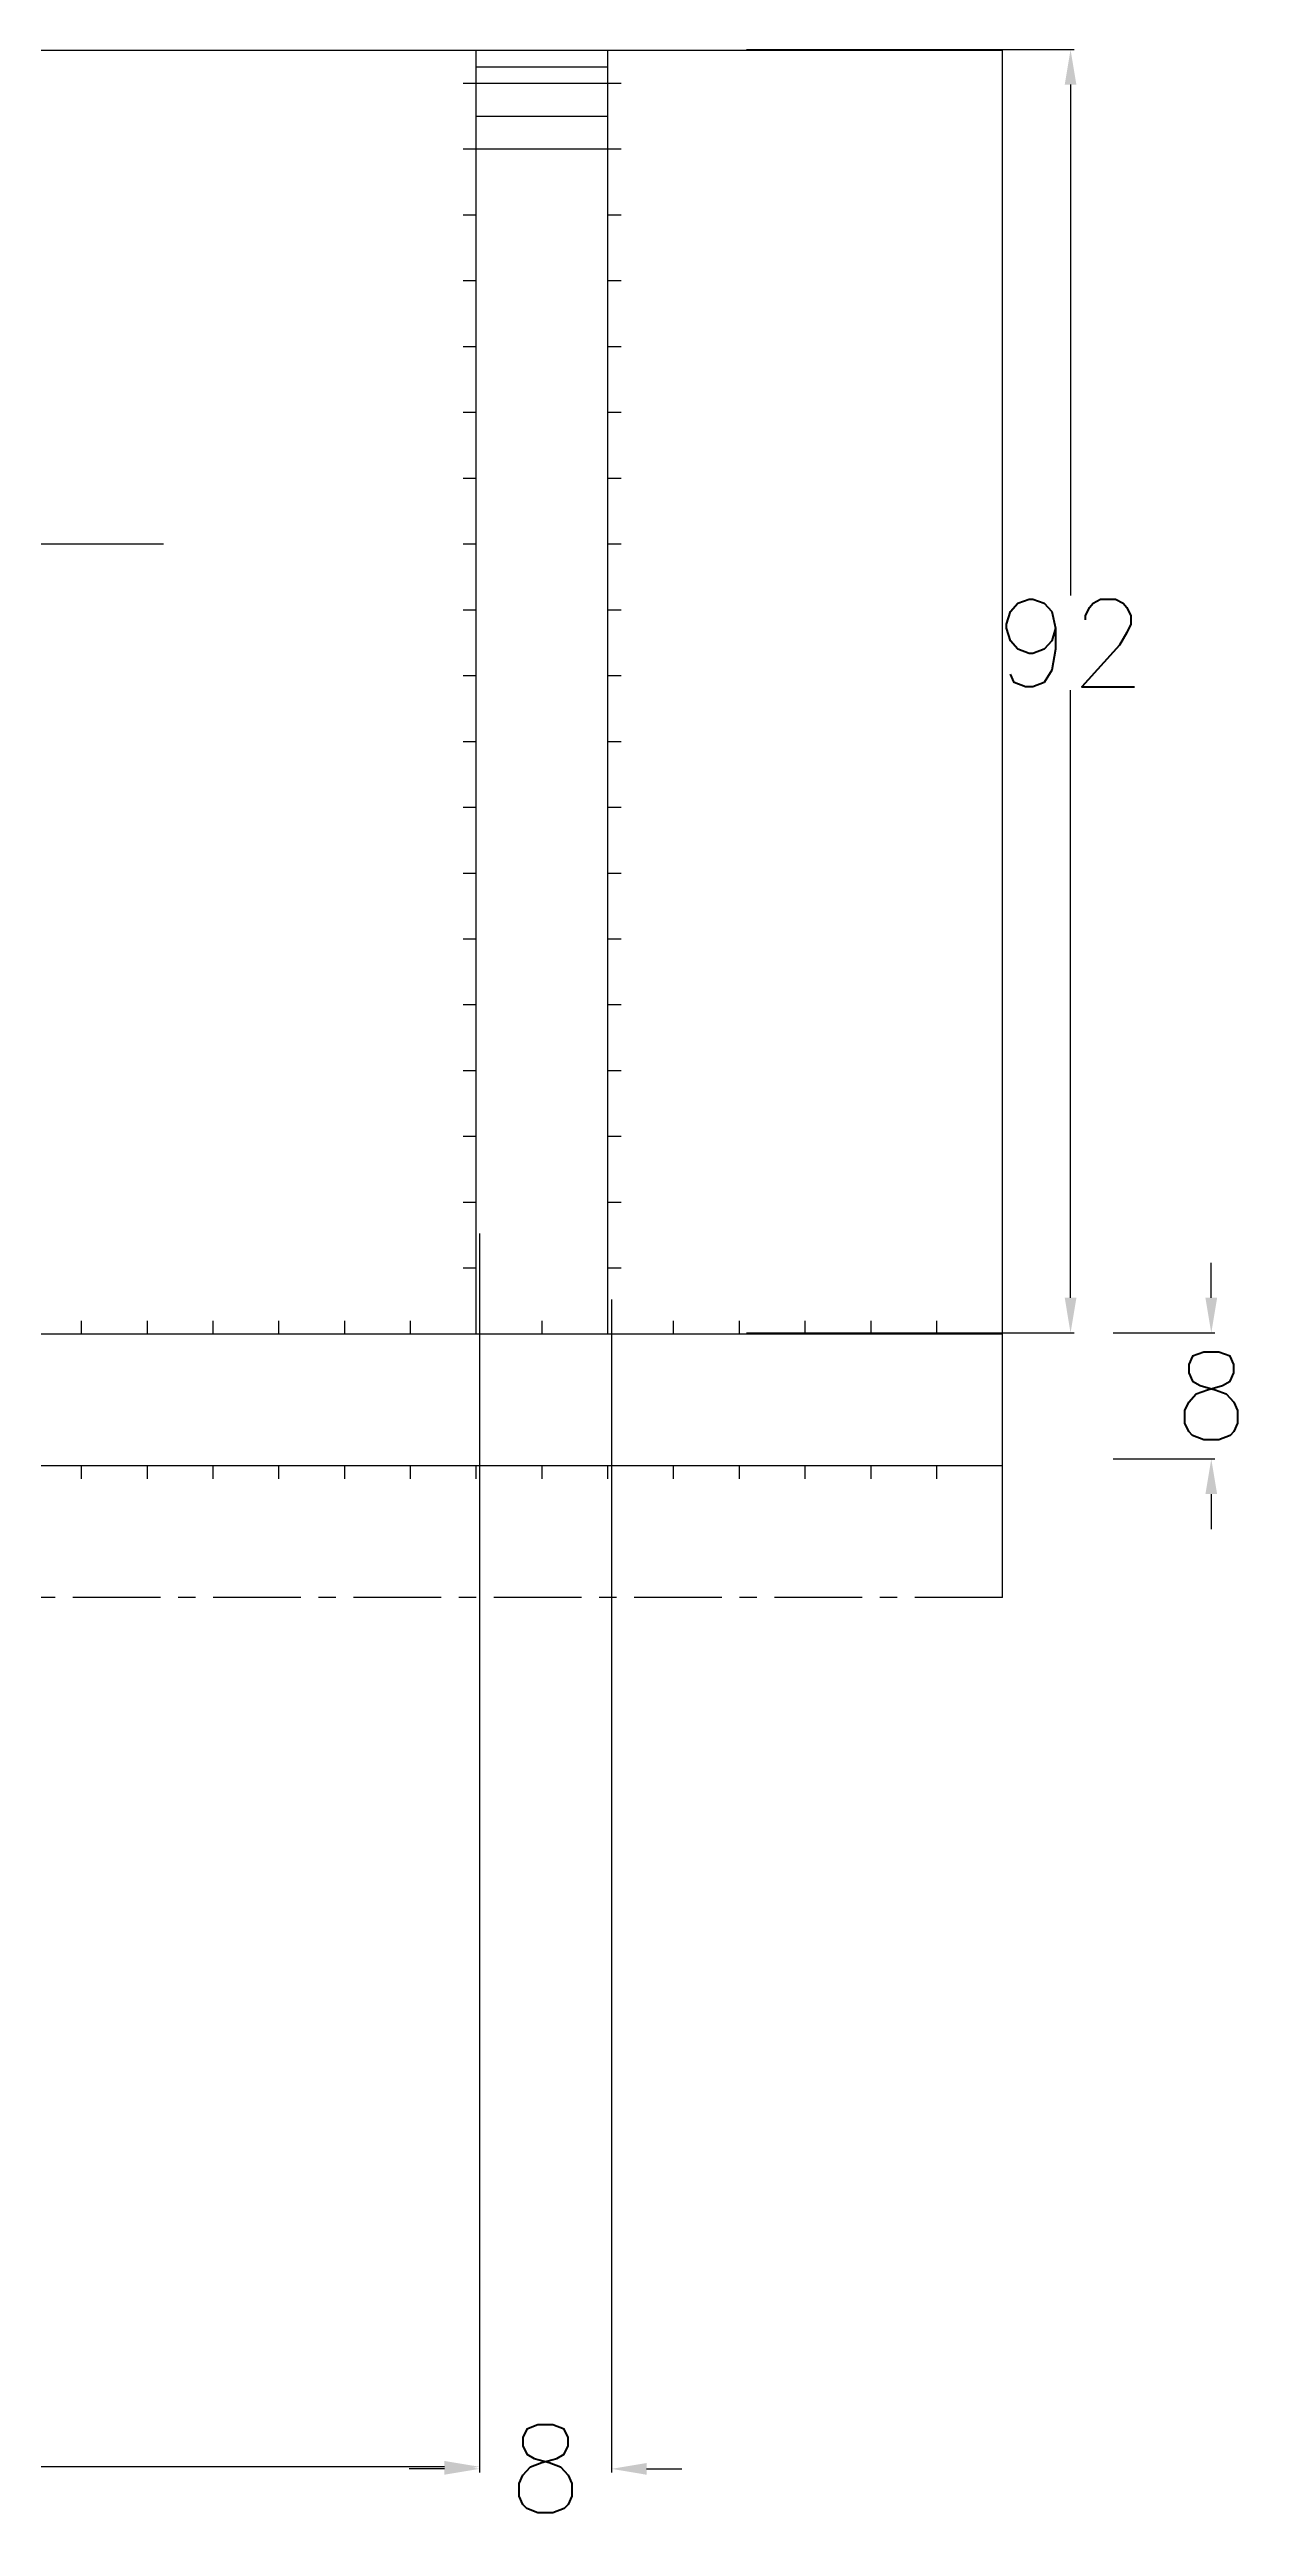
# Model space of a CAD drawing. Header units: metres. Extents: x 444 to 3227, y -3167 to -392.
# Drawn here: x 1049.3 to 1083.3, y -2319.6 to -2249 of the extents above; entities that cross this region are included whole.
import ezdxf

# ---------------------------------------------------------------- set-up
doc = ezdxf.new("R2010")
doc.units = ezdxf.units.M
doc.linetypes.add('CENTERX2', pattern=[4, 2.5, -0.5, 0.5, -0.5])
doc.layers.get('DEFPOINTS').update_dxf_attribs({"linetype": 'CONTINUOUS'})
doc.layers.add('BANGUNAN', color=7, linetype='CONTINUOUS')
doc.layers.add('DIMENSI', color=7, linetype='CONTINUOUS')
doc.styles.get("Standard").update_dxf_attribs({"font": 'Simplex.shx', "height": 2.5})
doc.dimstyles.new('Skala 50', dxfattribs={"dimtxt": 0.2, "dimasz": 1, "dimexe": 0.1, "dimexo": 0.2, "dimgap": 0.1, "dimtad": 3, "dimtih": 1, "dimtoh": 1, "dimlfac": 0.5, "dimzin": 0, "dimdsep": 46, "dimtxsty": 'Standard', "dimcen": 0.05, "dimclrd": 8, "dimclre": 8, "dimclrt": 10, "dimadec": 0, "dimazin": 0, "dimtfac": 1, "dimtofl": 0, "dimtmove": 0, "dimatfit": 3, "dimfxl": 1, "dimtolj": 1, "dimtzin": 0, "dimarcsym": 0})

# ---------------------------------------------------------------- blocks, each defined once
blk = doc.blocks.new('*D295')
at = {"layer": 'DEFPOINTS', "color": 0}
for p in [(1061.511, -2284.438), (1065.274, -2284.438), (1065.274, -2317.952)]:
    blk.add_point(p, dxfattribs=at)
at = {"layer": 'DIMENSI', "color": 8, "lineweight": -2}
for p, q in [((1061.511, -2284.638), (1061.511, -2318.052)), ((1065.274, -2284.638), (1065.274, -2318.052)), ((1060.511, -2317.952), (1059.511, -2317.952)), ((1066.274, -2317.952), (1067.274, -2317.952))]:
    blk.add_line(p, q, dxfattribs=at)
at = {"layer": 'DIMENSI', "color": 8}
for points in [[(1060.511, -2317.785), (1060.511, -2318.119), (1061.511, -2317.952)], [(1066.274, -2317.785), (1066.274, -2318.119), (1065.274, -2317.952)]]:
    blk.add_solid(points, dxfattribs=at)
at = {"layer": 'DIMENSI', "color": 10, "insert": (1063.392, -2317.952), "char_height": 2.5, "attachment_point": 5}
blk.add_mtext('\\A1;8', dxfattribs=at)
blk = doc.blocks.new('*D297')
at = {"layer": 'DEFPOINTS', "color": 0}
for p in [(1031.409, -2282.559), (1061.511, -2282.559), (1061.511, -2317.892)]:
    blk.add_point(p, dxfattribs=at)
at = {"layer": 'DIMENSI', "color": 8, "lineweight": -2}
for p, q in [((1031.409, -2282.759), (1031.409, -2317.992)), ((1061.511, -2282.759), (1061.511, -2317.992)), ((1032.409, -2317.892), (1044.336, -2317.892)), ((1060.511, -2317.892), (1048.584, -2317.892))]:
    blk.add_line(p, q, dxfattribs=at)
at = {"layer": 'DIMENSI', "color": 8}
for points in [[(1032.409, -2317.726), (1032.409, -2318.059), (1031.409, -2317.892)], [(1060.511, -2317.726), (1060.511, -2318.059), (1061.511, -2317.892)]]:
    blk.add_solid(points, dxfattribs=at)
at = {"layer": 'DIMENSI', "color": 10, "insert": (1046.46, -2317.892), "char_height": 2.5, "attachment_point": 5}
blk.add_mtext('\\A1;70', dxfattribs=at)
blk = doc.blocks.new('*D298')
at = {"layer": 'DEFPOINTS', "color": 0}
for p in [(1068.92, -2249.032), (1068.92, -2285.592), (1078.358, -2285.592)]:
    blk.add_point(p, dxfattribs=at)
at = {"layer": 'DIMENSI', "color": 8, "lineweight": -2}
for p, q in [((1069.12, -2249.032), (1078.458, -2249.032)), ((1078.358, -2250.032), (1078.358, -2264.586)), ((1078.358, -2284.592), (1078.358, -2267.286)), ((1069.12, -2285.592), (1078.458, -2285.592))]:
    blk.add_line(p, q, dxfattribs=at)
at = {"layer": 'DIMENSI', "color": 8}
for points in [[(1078.192, -2250.032), (1078.525, -2250.032), (1078.358, -2249.032)], [(1078.192, -2284.592), (1078.525, -2284.592), (1078.358, -2285.592)]]:
    blk.add_solid(points, dxfattribs=at)
at = {"layer": 'DIMENSI', "color": 10, "insert": (1078.358, -2265.936), "char_height": 2.5, "attachment_point": 5}
blk.add_mtext('\\A1;92', dxfattribs=at)
blk = doc.blocks.new('*D299')
at = {"layer": 'DEFPOINTS', "color": 0}
for p in [(1079.377, -2285.592), (1079.377, -2289.182), (1082.369, -2289.182)]:
    blk.add_point(p, dxfattribs=at)
at = {"layer": 'DIMENSI', "color": 8, "lineweight": -2}
for p, q in [((1082.369, -2284.592), (1082.369, -2283.592)), ((1079.577, -2285.592), (1082.469, -2285.592)), ((1079.577, -2289.182), (1082.469, -2289.182)), ((1082.369, -2290.182), (1082.369, -2291.182))]:
    blk.add_line(p, q, dxfattribs=at)
at = {"layer": 'DIMENSI', "color": 8}
for points in [[(1082.202, -2284.592), (1082.536, -2284.592), (1082.369, -2285.592)], [(1082.202, -2290.182), (1082.536, -2290.182), (1082.369, -2289.182)]]:
    blk.add_solid(points, dxfattribs=at)
at = {"layer": 'DIMENSI', "color": 10, "insert": (1082.369, -2287.387), "char_height": 2.5, "attachment_point": 5}
blk.add_mtext('\\A1;8', dxfattribs=at)

msp = doc.modelspace()

# ---------------------------------------------------------------- linework, layer by layer
at = {"layer": 'BANGUNAN', "color": 2}
for p, q in [((1076.42057, -2249.06217), (1031.42057, -2249.06217)), ((1061.42057, -2285.62467), (1061.42057, -2249.06217)), ((1065.17057, -2285.62467), (1065.17057, -2249.06217)), ((1076.42057, -2293.12467), (1076.42057, -2249.06217)), ((1061.42057, -2249.99967), (1061.04557, -2249.99967)), ((1065.17057, -2249.53092), (1061.42057, -2249.53092)), ((1065.17057, -2249.99967), (1061.42057, -2249.99967)), ((1065.54557, -2249.99967), (1065.17057, -2249.99967)), ((1065.17057, -2250.93717), (1061.42057, -2250.93717)), ((1061.42057, -2251.87467), (1061.04557, -2251.87467)), ((1065.17057, -2251.87467), (1061.42057, -2251.87467)), ((1065.54557, -2251.87467), (1065.17057, -2251.87467)), ((1061.42057, -2253.74967), (1061.04557, -2253.74967)), ((1065.54557, -2253.74967), (1065.17057, -2253.74967)), ((1061.42057, -2255.62467), (1061.04557, -2255.62467)), ((1065.54557, -2255.62467), (1065.17057, -2255.62467)), ((1061.42057, -2257.49967), (1061.04557, -2257.49967)), ((1065.54557, -2257.49967), (1065.17057, -2257.49967)), ((1061.42057, -2259.37467), (1061.04557, -2259.37467)), ((1065.54557, -2259.37467), (1065.17057, -2259.37467)), ((1061.42057, -2261.24967), (1061.04557, -2261.24967)), ((1065.54557, -2261.24967), (1065.17057, -2261.24967)), ((1061.42057, -2263.12467), (1061.04557, -2263.12467)), ((1065.54557, -2263.12467), (1065.17057, -2263.12467)), ((1061.42057, -2264.99967), (1061.04557, -2264.99967)), ((1065.54557, -2264.99967), (1065.17057, -2264.99967)), ((1061.42057, -2266.87467), (1061.04557, -2266.87467)), ((1065.54557, -2266.87467), (1065.17057, -2266.87467)), ((1061.42057, -2268.74967), (1061.04557, -2268.74967)), ((1065.54557, -2268.74967), (1065.17057, -2268.74967)), ((1061.42057, -2270.62467), (1061.04557, -2270.62467)), ((1065.54557, -2270.62467), (1065.17057, -2270.62467)), ((1061.42057, -2272.49967), (1061.04557, -2272.49967)), ((1065.54557, -2272.49967), (1065.17057, -2272.49967)), ((1061.42057, -2274.37467), (1061.04557, -2274.37467)), ((1065.54557, -2274.37467), (1065.17057, -2274.37467)), ((1061.42057, -2276.24967), (1061.04557, -2276.24967)), ((1065.54557, -2276.24967), (1065.17057, -2276.24967)), ((1061.42057, -2278.12467), (1061.04557, -2278.12467)), ((1065.54557, -2278.12467), (1065.17057, -2278.12467)), ((1061.42057, -2279.99967), (1061.04557, -2279.99967)), ((1065.54557, -2279.99967), (1065.17057, -2279.99967)), ((1061.42057, -2281.87467), (1061.04557, -2281.87467)), ((1065.54557, -2281.87467), (1065.17057, -2281.87467)), ((1061.42057, -2283.74967), (1061.04557, -2283.74967)), ((1065.54557, -2283.74967), (1065.17057, -2283.74967)), ((1050.17057, -2285.62467), (1050.17057, -2285.24967)), ((1052.04557, -2285.62467), (1052.04557, -2285.24967)), ((1053.92057, -2285.62467), (1053.92057, -2285.24967)), ((1055.79557, -2285.62467), (1055.79557, -2285.24967)), ((1057.67057, -2285.62467), (1057.67057, -2285.24967)), ((1059.54557, -2285.62467), (1059.54557, -2285.24967)), ((1061.42057, -2285.62467), (1061.42057, -2285.24967)), ((1063.29557, -2285.62467), (1063.29557, -2285.24967)), ((1065.17057, -2285.62467), (1065.17057, -2285.24967)), ((1067.04557, -2285.62467), (1067.04557, -2285.24967)), ((1068.92057, -2285.62467), (1068.92057, -2285.24967)), ((1070.79557, -2285.62467), (1070.79557, -2285.24967)), ((1072.67057, -2285.62467), (1072.67057, -2285.24967)), ((1074.54557, -2285.62467), (1074.54557, -2285.24967)), ((1076.42057, -2285.62467), (1031.42057, -2285.62467)), ((1076.42057, -2289.37467), (1031.42057, -2289.37467)), ((1050.17057, -2289.74967), (1050.17057, -2289.37467)), ((1052.04557, -2289.74967), (1052.04557, -2289.37467)), ((1053.92057, -2289.74967), (1053.92057, -2289.37467)), ((1055.79557, -2289.74967), (1055.79557, -2289.37467)), ((1057.67057, -2289.74967), (1057.67057, -2289.37467)), ((1059.54557, -2289.74967), (1059.54557, -2289.37467)), ((1061.42057, -2289.74967), (1061.42057, -2289.37467)), ((1063.29557, -2289.74967), (1063.29557, -2289.37467)), ((1065.17057, -2289.74967), (1065.17057, -2289.37467)), ((1067.04557, -2289.74967), (1067.04557, -2289.37467)), ((1068.92057, -2289.74967), (1068.92057, -2289.37467)), ((1070.79557, -2289.74967), (1070.79557, -2289.37467)), ((1072.67057, -2289.74967), (1072.67057, -2289.37467)), ((1074.54557, -2289.74967), (1074.54557, -2289.37467))]:
    msp.add_line(p, q, dxfattribs=at)
at = {"layer": 'BANGUNAN', "color": 1}
msp.add_line((1052.50256, -2263.12467), (1031.42057, -2263.12467), dxfattribs=at)
at = {"layer": 'BANGUNAN', "color": 2, "linetype": 'CENTERX2'}
msp.add_line((1076.42057, -2293.12467), (1031.42057, -2293.12467), dxfattribs=at)

# ---------------------------------------------------------------- dimensions: what is measured, and where the dimension line sits
at = {"layer": 'DIMENSI', "color": 2}
for base, p1, p2, angle, text, picture, middle in [((1078.35834, -2285.59173), (1068.92035, -2249.03196), (1068.92035, -2285.59173), 270, '92', '*D298', (1078.35834, -2265.93611)), ((1082.36908, -2289.18242), (1079.37687, -2285.59173), (1079.37687, -2289.18242), 270, '8', '*D299', (1082.36908, -2287.38708)), ((1065.27386, -2317.95192), (1061.51109, -2284.43844), (1065.27386, -2284.43844), 0, '8', '*D295', (1063.39248, -2317.95192))]:
    dim = msp.add_linear_dim(base=base, p1=p1, p2=p2, angle=angle, text=text, dimstyle='Skala 50', override={"dimtad": 0}, dxfattribs=at)
    dim.commit()
    dim.dimension.update_dxf_attribs({"geometry": picture, "text_midpoint": middle, "dimtype": 161})
dim = msp.add_aligned_dim(p1=(1031.40892, -2282.55901), p2=(1061.51109, -2282.55901), distance=-35.33327, text='70', dimstyle='Skala 50', override={"dimtad": 0}, dxfattribs=at)
dim.commit()
dim.dimension.update_dxf_attribs({"geometry": '*D297', "text_midpoint": (1046.46, -2317.89228)})

doc.saveas('drawing.dxf')
